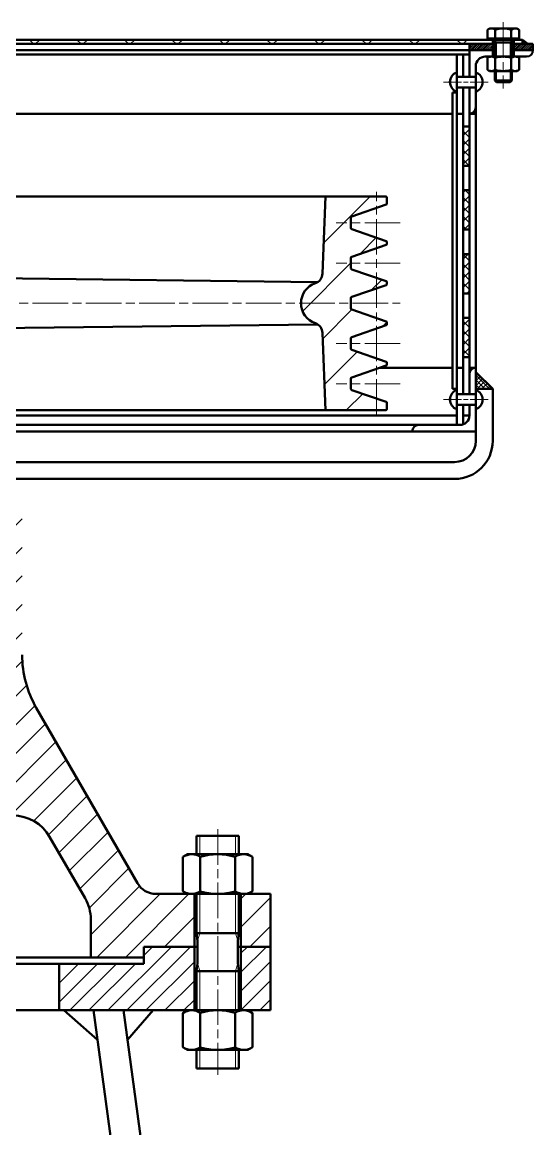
# Model space of a CAD drawing. Header units: millimetres. Extents: x 17368 to 100025, y -24769 to 12950.
# Drawn here: x 65866 to 66107, y 3244 to 3767 of the extents above; entities that cross this region are included whole.
import ezdxf

# ---------------------------------------------------------------- set-up
doc = ezdxf.new("R2010")
doc.units = ezdxf.units.MM
doc.header["$LTSCALE"] = 2.8
doc.linetypes.add('AM_ISO08W050', pattern=[18, 12, -1.5, 3, -1.5])
doc.linetypes.add('AM_ISO08W050x2', pattern=[9, 6, -0.75, 1.5, -0.75])
doc.layers.get('0').update_dxf_attribs({"lineweight": 50})
for name, color, linetype, lineweight in [('AM_0N', 7, 'Continuous', 50), ('AM_4N', 3, 'Continuous', 15), ('AM_7N', 4, 'AM_ISO08W050', 15), ('dim', 7, 'Continuous', 15), ('细实线', 5, 'Continuous', 15)]:
    doc.layers.add(name, color=color, linetype=linetype, lineweight=lineweight)

msp = doc.modelspace()

# ---------------------------------------------------------------- hatches: boundary and pattern name
at = {"layer": 'dim'}
h = msp.add_hatch(dxfattribs=at)
h.set_pattern_fill('ANSI31', color=256, scale=2, style=0)
h.set_pattern_definition([(45, (5719.961, 10573.6006), (-4.49012806, 4.49012806), [])])
h.paths.add_polyline_path([(65467.33134, 3330.41), (65453.33134, 3330.41), (65453.33134, 3300.41), (65467.33134, 3300.41)])
h.paths.add_polyline_path([(65513.33134, 3322.41), (65513.33134, 3330.41), (65489.33134, 3330.41), (65489.33134, 3300.41), (65553.33134, 3300.41), (65553.33134, 3322.41)])
h.paths.add_polyline_path([(65923.33134, 3322.41), (65883.33134, 3322.41), (65883.33134, 3300.41), (65947.33134, 3300.41), (65947.33134, 3330.41), (65923.33134, 3330.41)])
h.paths.add_polyline_path([(65983.33134, 3330.41), (65969.33134, 3330.41), (65969.33134, 3300.41), (65983.33134, 3300.41)])
at = {"layer": '细实线'}
h = msp.add_hatch(dxfattribs=at)
h.set_pattern_fill('ANSI37', color=256, scale=5, style=0)
h.set_pattern_definition([(45, (20532.712, 18944.279), (-11.22532, 11.22532), []), (135, (20532.712, 18944.279), (-11.22532, -11.22532), [])])
h.paths.add_polyline_path([(64827.3313, 3758.91), (64823.18666, 3758.91), (64823.18666, 3756.91), (64827.3313, 3756.91)])
h.paths.add_polyline_path([(64972.3313, 3758.91), (64845.3313, 3758.91), (64837.3313, 3758.91), (64837.3313, 3756.91), (64848.3313, 3756.91), (64888.3313, 3756.91), (64972.3313, 3756.91)])
h.paths.add_polyline_path([(65718.3313, 3758.91), (64972.3313, 3758.91), (64972.3313, 3756.91), (65718.3313, 3756.91)])
h.paths.add_polyline_path([(66102.47594, 3758.91), (66098.3313, 3758.91), (66098.3313, 3756.91), (66102.47594, 3756.91)])
h.paths.add_polyline_path([(66088.3313, 3758.91), (65718.3313, 3758.91), (65718.3313, 3756.91), (66080.3313, 3756.91), (66088.3313, 3756.91)])
h = msp.add_hatch(dxfattribs=at)
h.set_pattern_fill('ANSI31', color=256, scale=0.2, style=0)
h.set_pattern_definition([(45, (20532.71176, 18944.279), (-0.449012806, 0.449012806), [])])
h.paths.add_polyline_path([(66107.3313, 3753.91), (66107.3313, 3756.91), (66098.3313, 3756.91), (66098.3313, 3753.91)])
h.paths.add_polyline_path([(66077.3313, 3756.91), (66077.3313, 3753.91), (66088.3313, 3753.91), (66088.3313, 3756.91)])
h = msp.add_hatch(dxfattribs=at)
h.set_pattern_fill('ANSI37', color=256, scale=0.2, style=0)
h.set_pattern_definition([(135, (110392.95084, 18944.279), (0.449012806, 0.449012806), []), (45, (110392.95084, 18944.279), (0.449012806, -0.449012806), [])])
h.paths.add_polyline_path([(66102.47594, 3758.91), (66104.91854, 3756.91), (66102.47594, 3756.91)])
h = msp.add_hatch(dxfattribs=at)
h.set_pattern_fill('ANSI37', color=256, style=0)
h.set_pattern_definition([(135, (110392.951, 17544.2834), (2.24506403, 2.24506403), []), (45, (110392.951, 17544.2834), (2.24506403, -2.24506403), [])])
h.paths.add_polyline_path([(66077.3313, 3717.91), (66077.3313, 3699.3384), (66074.3313, 3699.3384), (66074.3313, 3717.91)])
h.paths.add_polyline_path([(66077.3313, 3687.767), (66077.3313, 3669.1956), (66074.3313, 3669.1956), (66074.3313, 3687.767)])
h.paths.add_polyline_path([(66074.3313, 3657.6242), (66077.3313, 3657.6242), (66077.3313, 3639.0528), (66074.3313, 3639.0528)])
h.paths.add_polyline_path([(66077.3313, 3608.91), (66074.3313, 3608.91), (66074.3313, 3627.4814), (66077.3313, 3627.4814)])
h = msp.add_hatch(dxfattribs=at)
h.set_pattern_fill('ANSI31', color=256, scale=5, style=0)
h.paths.add_polyline_path([(66009.3313, 3684.91), (66037.8313, 3684.91, -0.414213562), (66038.3313, 3684.41), (66038.3313, 3681.48829, -0.320102524), (66037.99408, 3681.01553), (66021.66852, 3675.39418, 0.320102524), (66021.3313, 3674.92142), (66021.3313, 3669.89858, 0.320102524), (66021.66852, 3669.42582), (66037.99408, 3663.80448, -0.320102524), (66038.3313, 3663.33172), (66038.3313, 3662.48829, -0.320102524), (66037.99408, 3662.01553), (66021.66852, 3656.39418, 0.320102524), (66021.3313, 3655.92142), (66021.3313, 3650.89858, 0.320102524), (66021.66852, 3650.42582), (66037.99408, 3644.80448, -0.320102524), (66038.3313, 3644.33172), (66038.3313, 3643.48829, -0.320102524), (66037.99408, 3643.01553), (66021.66852, 3637.39418, 0.320102524), (66021.3313, 3636.92142), (66021.3313, 3631.89858, 0.320102524), (66021.66852, 3631.42582), (66037.99408, 3625.80448, -0.320102524), (66038.3313, 3625.33172), (66038.3313, 3624.48829, -0.320102524), (66037.99408, 3624.01553), (66021.66852, 3618.39418, 0.320102524), (66021.3313, 3617.92142), (66021.3313, 3612.89858, 0.320102524), (66021.66852, 3612.42582), (66037.99408, 3606.80448, -0.320102524), (66038.3313, 3606.33172), (66038.3313, 3605.48829, -0.320102524), (66037.99408, 3605.01553), (66021.66852, 3599.39418, 0.320102524), (66021.3313, 3598.92142), (66021.3313, 3593.89858, 0.320102524), (66021.66852, 3593.42582), (66037.99408, 3587.80448, -0.320102524), (66038.3313, 3587.33172), (66038.3313, 3584.41, -0.414213562), (66037.8313, 3583.91), (66009.3313, 3583.91), (66007.87127, 3620.4108, 0.310035238), (66004.48728, 3624.94397, -0.715820431), (66004.48728, 3643.87603, 0.310035238), (66007.87127, 3648.4092)])
h = msp.add_hatch(dxfattribs=at)
h.set_pattern_fill('ANSI37', color=256, scale=0.5, style=0)
h.set_pattern_definition([(45, (20532.7118, 17544.2834), (-1.122532015, 1.122532015), []), (135, (20532.7118, 17544.2834), (-1.122532015, -1.122532015), [])])
h.paths.add_polyline_path([(66080.3313, 3593.91), (66088.3313, 3593.91), (66080.3313, 3601.84808)])
h = msp.add_hatch(dxfattribs=at)
h.set_pattern_fill('ANSI31', color=256, scale=3, style=0)
h.set_pattern_definition([(45, (16243.672, 3158.068), (-6.735192, 6.735192), [])])
h.paths.add_polyline_path([(65610.8313, 3461.31, -0.002062205), (65610.83134, 3461.31907), (65610.83134, 3488.50093, -0.002062205), (65610.8313, 3488.51), (65610.8313, 3525.59377), (65610.83134, 3525.59373), (65610.83134, 3539.41), (65599.6313, 3539.41), (65599.3313, 3539.2368), (65599.3313, 3499.91), (65599.3313, 3489.41), (65598.38408, 3487.66), (65598.38408, 3484.41), (65593.3313, 3481.49277), (65588.27852, 3484.41), (65588.27852, 3487.66), (65587.3313, 3489.41), (65587.3313, 3499.91), (65587.3313, 3539.2368), (65587.0313, 3539.41), (65570.79328, 3539.41), (65570.79328, 3468.33447, -0.131652498), (65564.09455, 3443.33447), (65516.21809, 3360.41, -0.267949192), (65507.55783, 3355.41), (65490.68758, 3355.41, -0.006182571), (65490.4997, 3355.41), (65489.33134, 3355.41), (65489.33134, 3330.41), (65513.33134, 3330.41), (65513.33134, 3325.41), (65538.33134, 3325.41), (65538.33134, 3343.35229, -0.131652498), (65541.01083, 3353.35229), (65557.78731, 3382.41, -0.267949192), (65575.10782, 3392.41), (65662.33134, 3392.41), (65662.33134, 3396.41), (65647.13983, 3398.41), (65647.13983, 3404.41), (65662.33134, 3406.41), (65662.33134, 3410.41), (65631.33134, 3410.41, -0.414213562), (65626.33134, 3415.41), (65626.33134, 3422.41), (65611.83134, 3422.41, -0.414213562), (65610.83134, 3423.41), (65610.83134, 3424.49746, -0.001492512), (65610.8313, 3424.51)])
h.paths.add_polyline_path([(65872.56812, 3443.33447, -0.131652498), (65865.86939, 3468.33447), (65865.86939, 3539.41), (65849.3313, 3539.41), (65849.3313, 3504.91), (65849.3313, 3489.41), (65848.38408, 3487.66), (65848.38408, 3484.41), (65843.3313, 3481.49277), (65838.27852, 3484.41), (65838.27852, 3487.66), (65837.3313, 3489.41), (65837.3313, 3504.91), (65837.3313, 3539.41), (65825.83134, 3539.41), (65825.83134, 3423.41, -0.414213562), (65824.83134, 3422.41), (65810.33134, 3422.41), (65810.33134, 3415.41, -0.414213562), (65805.33134, 3410.41), (65774.33134, 3410.41), (65774.33134, 3406.41), (65789.52285, 3404.41), (65789.52285, 3398.41), (65774.33134, 3396.41), (65774.33134, 3392.41), (65861.55486, 3392.41, -0.267949192), (65878.87537, 3382.41), (65895.65185, 3353.35229, -0.131652498), (65898.33134, 3343.35229), (65898.33134, 3325.41), (65923.33134, 3325.41), (65923.33134, 3330.41), (65947.33134, 3330.41), (65947.33134, 3355.41), (65946.12541, 3355.41, -0.003715108), (65946.01251, 3355.41), (65929.10484, 3355.41, -0.267949192), (65920.44459, 3360.41)])
h.paths.add_polyline_path([(65849.3313, 3504.91), (65848.38408, 3503.91), (65848.38408, 3489.41), (65849.3313, 3489.41)], flags=17)
h.paths.add_polyline_path([(65838.27852, 3503.91), (65837.3313, 3504.91), (65837.3313, 3489.41), (65838.27852, 3489.41)], flags=17)
h.paths.add_polyline_path([(65588.27852, 3498.91), (65587.3313, 3499.91), (65587.3313, 3489.41), (65588.27852, 3489.41)], flags=17)
h.paths.add_polyline_path([(65599.3313, 3499.91), (65598.38408, 3498.91), (65598.38408, 3489.41), (65599.3313, 3489.41)], flags=17)
h.paths.add_polyline_path([(65599.3313, 3489.41), (65598.38408, 3489.41), (65598.38408, 3487.66)], flags=17)
h.paths.add_polyline_path([(65588.27852, 3489.41), (65587.3313, 3489.41), (65588.27852, 3487.66)], flags=17)
h.paths.add_polyline_path([(65849.3313, 3489.41), (65848.38408, 3489.41), (65848.38408, 3487.66)], flags=17)
h.paths.add_polyline_path([(65838.27852, 3489.41), (65837.3313, 3489.41), (65838.27852, 3487.66)], flags=17)
h.paths.add_polyline_path([(65467.33134, 3355.41), (65466.16298, 3355.41, -0.006182571), (65465.9751, 3355.41), (65453.33134, 3355.41), (65453.33134, 3330.41), (65467.33134, 3330.41)])
h.paths.add_polyline_path([(65983.33134, 3355.41), (65970.64434, 3355.41, -0.003342473), (65970.54277, 3355.41), (65969.33134, 3355.41), (65969.33134, 3330.41), (65983.33134, 3330.41)])

# ---------------------------------------------------------------- linework, layer by layer
for p, q in [((66037.8313, 3684.91), (65791.2113, 3684.91)), ((66007.87127, 3648.4092), (66009.3313, 3684.91)), ((66021.66852, 3675.39418), (66037.99408, 3681.01553)), ((66038.3313, 3681.48829), (66038.3313, 3684.41)), ((66021.3313, 3669.89858), (66021.3313, 3674.92142)), ((66021.66852, 3669.42582), (66037.99408, 3663.80448)), ((66021.66852, 3656.39418), (66037.99408, 3662.01553)), ((66038.3313, 3662.48829), (66038.3313, 3663.33172)), ((66021.3313, 3650.89858), (66021.3313, 3655.92142)), ((66021.66852, 3650.42582), (66037.99408, 3644.80448)), ((65795.09261, 3646.88255), (66005.62681, 3644.43424)), ((66038.3313, 3643.48829), (66038.3313, 3644.33172)), ((66021.66852, 3637.39418), (66037.99408, 3643.01553)), ((66021.3313, 3631.89858), (66021.3313, 3636.92142)), ((66021.66852, 3631.42582), (66037.99408, 3625.80448)), ((66005.62682, 3624.38576), (65795.09261, 3621.93746)), ((66021.66852, 3618.39418), (66037.99408, 3624.01553)), ((66038.3313, 3624.48829), (66038.3313, 3625.33172)), ((66007.87127, 3620.4108), (66009.3313, 3583.91)), ((66021.3313, 3612.89858), (66021.3313, 3617.92142)), ((66021.66852, 3612.42582), (66037.99408, 3606.80448)), ((66021.66852, 3599.39418), (66037.99408, 3605.01553)), ((66038.3313, 3605.48829), (66038.3313, 3606.33172)), ((66021.3313, 3593.89858), (66021.3313, 3598.92142)), ((66021.66852, 3593.42582), (66037.99408, 3587.80448)), ((66038.3313, 3584.41), (66038.3313, 3587.33172)), ((66037.8313, 3583.91), (65791.2113, 3583.91)), ((65920.44459, 3360.41), (65872.56812, 3443.33447)), ((65895.65185, 3353.35229), (65878.87537, 3382.41)), ((65941.8564, 3372.83566), (65944.06363, 3374.11)), ((65941.8564, 3356.68435), (65941.8564, 3372.83566)), ((65972.59918, 3374.11), (65944.06363, 3374.11)), ((65950.0939, 3356.68435), (65950.0939, 3372.83566)), ((65966.56891, 3356.68435), (65966.56891, 3372.83566)), ((65974.80641, 3372.83566), (65972.59918, 3374.11)), ((65974.80641, 3356.68435), (65974.80641, 3372.83566)), ((65941.8564, 3356.68435), (65944.06363, 3355.41)), ((65974.80641, 3356.68435), (65972.59918, 3355.41)), ((65983.33134, 3355.41), (65929.10484, 3355.41)), ((65972.59918, 3355.41), (65944.06363, 3355.41)), ((65947.3314, 3330.41), (65947.3314, 3355.41)), ((65947.3314, 3330.41), (65947.3314, 3355.41)), ((65969.3314, 3330.41), (65969.3314, 3355.41)), ((65969.3314, 3330.41), (65969.3314, 3355.41)), ((65983.33134, 3355.41), (65983.33134, 3330.41)), ((65898.33134, 3343.35229), (65898.33134, 3325.41)), ((65923.33134, 3330.41), (65923.33134, 3322.41)), ((65923.33134, 3330.41), (65948.8199, 3330.41)), ((65947.3314, 3330.41), (65947.3314, 3300.41)), ((65967.8429, 3330.41), (65983.33134, 3330.41)), ((65969.3314, 3330.41), (65969.3314, 3300.41)), ((65983.33134, 3330.41), (65983.33134, 3300.41)), ((65923.33134, 3325.41), (65765.8313, 3325.41)), ((65765.8313, 3322.41), (65923.33134, 3322.41)), ((65883.33134, 3322.41), (65883.33134, 3300.41)), ((65765.8313, 3300.41), (65983.33134, 3300.41)), ((65901.50973, 3286.53848), (65885.61742, 3300.41)), ((65999.20167, 2570.41), (65899.61742, 3300.41)), ((66013.33134, 2570.41), (65913.74708, 3300.41)), ((65927.74708, 3300.41), (65915.63939, 3286.53848)), ((65941.8564, 3299.13565), (65944.06363, 3300.41)), ((65941.8564, 3299.13565), (65941.8564, 3282.98434)), ((65972.59918, 3300.41), (65944.06363, 3300.41)), ((65950.0939, 3299.13565), (65950.0939, 3282.98434)), ((65966.56891, 3299.13565), (65966.56891, 3282.98434)), ((65974.80641, 3299.13565), (65972.59918, 3300.41)), ((65974.80641, 3299.13565), (65974.80641, 3282.98434)), ((65941.8564, 3282.98434), (65944.06363, 3281.71)), ((65972.59918, 3281.71), (65944.06363, 3281.71)), ((65974.80641, 3282.98434), (65972.59918, 3281.71))]:
    msp.add_line(p, q)
at = {"color": 7}
for p, q in [((66080.3313, 3608.91), (66080.3313, 3593.91)), ((66080.3313, 3593.91), (66080.3313, 3569.41)), ((66080.3313, 3593.91), (66088.3313, 3593.91)), ((66088.3313, 3593.91), (66088.3313, 3569.41)), ((65823.3313, 3559.41), (66070.3313, 3559.41)), ((65849.3313, 3551.41), (66070.3313, 3551.41))]:
    msp.add_line(p, q, dxfattribs=at)
for centre, radius, start, end in [((66037.8313, 3684.41), 0.5, 0, 90), ((66037.8313, 3681.48829), 0.5, 289, 0), ((66021.8313, 3674.92142), 0.5, 109, 180), ((66021.8313, 3669.89858), 0.5, 180, 251), ((66037.8313, 3663.33172), 0.5, 0, 71), ((66037.8313, 3662.48829), 0.5, 289, 0), ((66021.8313, 3655.92142), 0.5, 109, 180), ((66021.8313, 3650.89858), 0.5, 180, 251), ((66002.87526, 3648.60904), 5, 288.8082774, 357.70939), ((66037.8313, 3644.33172), 0.5, 0, 71), ((66007.7113, 3634.41), 10, 108.8082774, 251.1917226), ((66037.8313, 3643.48829), 0.5, 289, 0), ((66021.8313, 3636.92142), 0.5, 109, 180), ((66021.8313, 3631.89858), 0.5, 180, 251), ((66002.87526, 3620.21096), 5, 2.29061, 71.1917226), ((66037.8313, 3625.33172), 0.5, 0, 71), ((66037.8313, 3624.48829), 0.5, 289, 0), ((66021.8313, 3617.92142), 0.5, 109, 180), ((66021.8313, 3612.89858), 0.5, 180, 251), ((66037.8313, 3606.33172), 0.5, 0, 71), ((66037.8313, 3605.48829), 0.5, 289, 0), ((66021.8313, 3598.92142), 0.5, 109, 180), ((66021.8313, 3593.89858), 0.5, 180, 251), ((66037.8313, 3587.33172), 0.5, 0, 71), ((66037.8313, 3584.41), 0.5, 270, 0), ((65915.86939, 3468.33447), 50, 180, 210), ((65861.55486, 3372.41), 20, 30, 90), ((65946.06911, 3366.51317), 7.59741, 58.0108185, 123.6756897), ((65958.33141, 3344.11), 30, 74.0628204, 105.9371796), ((65970.5937, 3366.51317), 7.59741, 56.3243103, 121.9891815), ((65929.10484, 3365.41), 10, 210, 270), ((65946.06911, 3363.00683), 7.59741, 236.3243103, 302.4802132), ((65958.33141, 3385.41), 30, 254.0628052, 285.9371853), ((65970.5937, 3363.00683), 7.59741, 238.0108032, 303.6756935), ((65878.33134, 3343.35229), 20, 0, 30), ((65946.06911, 3292.81317), 7.59741, 57.5197868, 123.6756897), ((65958.33141, 3270.41), 30, 74.0628147, 105.9371948), ((65970.5937, 3292.81317), 7.59741, 56.3243065, 121.9891968), ((65946.06911, 3289.30684), 7.59741, 236.3243103, 301.9891815), ((65958.33141, 3311.71), 30, 254.0628204, 285.9371796), ((65970.5937, 3289.30684), 7.59741, 238.0108185, 303.6756897)]:
    msp.add_arc(centre, radius, start, end)
for radius in [10, 18]:
    msp.add_arc((66070.3313, 3569.41), radius, 270, 0, dxfattribs=at)
at = {"layer": 'AM_0N', "extrusion": (0.5, -0.866025, 0)}
for p, q in [((66085.8238, 3763.62832), (66086.8313, 3764.21)), ((66085.8238, 3750.32832), (66086.8313, 3750.91)), ((66100.8388, 3744.69168), (66099.8313, 3744.11))]:
    msp.add_line(p, q, dxfattribs=at)
at = {"layer": 'AM_0N', "extrusion": (-1.83691e-16, -1, 0)}
for p, q in [((66099.8313, 3764.21), (66086.8313, 3764.21)), ((66085.8238, 3759.51), (66087.5313, 3759.51)), ((66087.5313, 3759.51), (66099.1313, 3759.51)), ((66099.1313, 3759.51), (66100.8388, 3759.51)), ((66089.3313, 3758.91), (66087.5313, 3758.91)), ((66097.3313, 3758.91), (66089.3313, 3758.91)), ((66089.3313, 3757.66), (66097.3313, 3757.66)), ((66099.1313, 3758.91), (66097.3313, 3758.91)), ((66099.8313, 3750.91), (66086.8313, 3750.91)), ((66099.8313, 3744.11), (66086.8313, 3744.11)), ((66089.3313, 3739.67681), (66097.3313, 3739.67681)), ((66090.09811, 3738.91), (66096.56449, 3738.91))]:
    msp.add_line(p, q, dxfattribs=at)
at = {"layer": 'AM_0N', "extrusion": (-0.5, -0.866025, 0)}
for p, q in [((66100.8388, 3763.62832), (66099.8313, 3764.21)), ((66100.8388, 3750.32832), (66099.8313, 3750.91)), ((66085.8238, 3744.69168), (66086.8313, 3744.11))]:
    msp.add_line(p, q, dxfattribs=at)
at = {"layer": 'AM_0N', "extrusion": (1, -1.83691e-16, 0)}
for p, q in [((66085.8238, 3763.62832), (66085.8238, 3759.51)), ((66087.5313, 3759.51), (66087.5313, 3758.91)), ((66089.57658, 3763.62832), (66089.57658, 3759.51)), ((66097.08602, 3763.62832), (66097.08602, 3759.51)), ((66099.1313, 3759.51), (66099.1313, 3758.91)), ((66100.8388, 3763.62832), (66100.8388, 3759.51)), ((66089.3313, 3757.66), (66089.3313, 3758.91)), ((66089.3313, 3757.66), (66089.3313, 3750.91)), ((66097.3313, 3757.66), (66097.3313, 3758.91)), ((66097.3313, 3757.66), (66097.3313, 3750.91)), ((66085.8238, 3750.32832), (66085.8238, 3744.69168)), ((66089.57755, 3750.32832), (66089.57755, 3744.69168)), ((66097.08505, 3750.32832), (66097.08505, 3744.69168)), ((66100.8388, 3750.32832), (66100.8388, 3744.69168)), ((66089.3313, 3744.11), (66089.3313, 3739.67681)), ((66097.3313, 3744.11), (66097.3313, 3739.67681))]:
    msp.add_line(p, q, dxfattribs=at)
at = {"layer": 'AM_0N', "extrusion": (0, -1, 0)}
for p, q in [((66089.3313, 3753.91), (64836.3313, 3753.91)), ((66089.3313, 3756.91), (66077.3313, 3756.91)), ((66089.3313, 3753.91), (66077.3313, 3753.91)), ((66107.3313, 3756.91), (66097.3313, 3756.91)), ((66107.3313, 3753.91), (66097.3313, 3753.91)), ((66107.3313, 3753.91), (66097.3313, 3753.91)), ((66084.8313, 3750.91), (66104.3313, 3750.91))]:
    msp.add_line(p, q, dxfattribs=at)
at = {"layer": 'AM_0N'}
for p, q in [((66102.47594, 3758.91), (64845.3313, 3758.91)), ((66080.3313, 3756.91), (64845.3313, 3756.91)), ((66080.3313, 3753.91), (64845.3313, 3753.91)), ((66077.3313, 3756.91), (66077.3313, 3753.91)), ((66077.3313, 3753.91), (66077.3313, 3741.41)), ((66088.3313, 3758.91), (66088.3313, 3753.91)), ((66088.3313, 3753.91), (66088.3313, 3750.91)), ((66098.3313, 3758.91), (66098.3313, 3753.91)), ((66098.3313, 3753.91), (66098.3313, 3750.91)), ((66102.47594, 3758.91), (66102.47594, 3756.91)), ((66102.47594, 3758.91), (66104.91854, 3756.91)), ((66107.3313, 3756.91), (66107.3313, 3753.91)), ((64848.3313, 3751.91), (66077.3313, 3751.91)), ((66071.3313, 3751.91), (66071.3313, 3721.26838)), ((66074.3313, 3751.91), (66074.3313, 3741.41)), ((66069.3313, 3733.91), (66069.3313, 3721.26838)), ((66071.3313, 3733.91), (66069.3313, 3733.91)), ((66074.3313, 3736.41), (66074.3313, 3721.26838)), ((66077.3313, 3736.41), (66077.3313, 3721.26838)), ((66069.3313, 3723.91), (65754.8313, 3723.91)), ((66074.3313, 3723.91), (66071.3313, 3723.91)), ((66080.3313, 3723.91), (66077.3313, 3723.91)), ((66080.3313, 3726.91), (66080.3313, 3721.26838)), ((66069.3313, 3721.26838), (66069.3313, 3593.91)), ((66071.3313, 3721.26838), (66071.3313, 3576.91)), ((66074.3313, 3721.26838), (66074.3313, 3591.41)), ((66077.3313, 3717.91), (66074.3313, 3717.91)), ((66077.3313, 3721.26838), (66077.3313, 3591.41)), ((66080.3313, 3721.26838), (66080.3313, 3603.91)), ((66077.3313, 3699.3384), (66074.3313, 3699.3384)), ((66077.3313, 3687.767), (66074.3313, 3687.767)), ((66077.3313, 3669.1956), (66074.3313, 3669.1956)), ((66077.3313, 3657.6242), (66074.3313, 3657.6242)), ((66077.3313, 3639.0528), (66074.3313, 3639.0528)), ((66077.3313, 3627.4814), (66074.3313, 3627.4814)), ((66077.3313, 3608.91), (66074.3313, 3608.91)), ((66069.3313, 3603.91), (66034.78341, 3603.91)), ((66074.3313, 3603.91), (66071.3313, 3603.91)), ((66080.3313, 3603.91), (66077.3313, 3603.91)), ((66088.3313, 3593.91), (66080.3313, 3601.84808)), ((66071.3313, 3593.91), (66069.3313, 3593.91)), ((66074.3313, 3586.41), (66074.3313, 3577.16736)), ((66077.3313, 3586.41), (66077.3313, 3581.41)), ((65791.1113, 3581.41), (66071.3313, 3581.41)), ((66074.3313, 3581.41), (66077.3313, 3581.41)), ((66072.8313, 3576.91), (65790.9313, 3576.91)), ((66080.3313, 3573.91), (65014.3313, 3573.91))]:
    msp.add_line(p, q, dxfattribs=at)
at = {"layer": 'AM_0N', "extrusion": (1, 0, 0)}
for p, q in [((66077.3313, 3756.91), (66077.3313, 3753.91)), ((66077.3313, 3753.91), (66077.3313, 3741.41)), ((66071.3313, 3743.455), (66071.3313, 3741.41)), ((66080.3313, 3726.91), (66080.3313, 3746.41)), ((66080.3313, 3743.455), (66080.3313, 3741.41)), ((66071.3313, 3741.41), (66071.3313, 3736.41)), ((66080.3313, 3741.41), (66080.3313, 3736.41)), ((66071.3313, 3736.41), (66071.3313, 3734.365)), ((66077.3313, 3736.41), (66077.3313, 3723.91)), ((66080.3313, 3736.41), (66080.3313, 3734.365)), ((66071.3313, 3593.455), (66071.3313, 3591.41)), ((66080.3313, 3593.455), (66080.3313, 3591.41)), ((66071.3313, 3591.41), (66071.3313, 3586.41)), ((66071.3313, 3586.41), (66071.3313, 3584.365)), ((66080.3313, 3591.41), (66080.3313, 3586.41)), ((66080.3313, 3586.41), (66080.3313, 3584.365)), ((65948.3314, 3382.91), (65948.3314, 3374.11)), ((65968.3314, 3382.91), (65968.3314, 3374.11)), ((65948.3314, 3355.41), (65948.3314, 3336.91)), ((65968.3314, 3355.41), (65968.3314, 3336.91)), ((65948.8199, 3333.16), (65948.8199, 3322.66)), ((65967.8429, 3333.16), (65967.8429, 3322.66)), ((65948.3314, 3318.91), (65948.3314, 3300.41)), ((65968.3314, 3318.91), (65968.3314, 3300.41)), ((65948.3314, 3281.71), (65948.3314, 3272.91)), ((65968.3314, 3281.71), (65968.3314, 3272.91))]:
    msp.add_line(p, q, dxfattribs=at)
at = {"layer": 'AM_0N', "extrusion": (0, 1, 0)}
for p, q in [((66080.3313, 3741.41), (66071.3313, 3741.41)), ((66080.3313, 3736.41), (66071.3313, 3736.41)), ((66080.3313, 3591.41), (66071.3313, 3591.41)), ((66080.3313, 3586.41), (66071.3313, 3586.41)), ((66072.8313, 3576.91), (66053.3313, 3576.91)), ((66050.3313, 3573.91), (66080.3313, 3573.91)), ((65968.3314, 3382.91), (65948.3314, 3382.91)), ((65949.86503, 3382.91), (65948.3314, 3382.91)), ((65949.86503, 3382.91), (65966.79778, 3382.91)), ((65966.79778, 3382.91), (65968.3314, 3382.91)), ((65968.3314, 3336.91), (65948.3314, 3336.91)), ((65968.3314, 3318.91), (65948.3314, 3318.91)), ((65968.3314, 3272.91), (65948.3314, 3272.91)), ((65948.3314, 3272.91), (65949.86503, 3272.91)), ((65966.79778, 3272.91), (65949.86503, 3272.91)), ((65968.3314, 3272.91), (65966.79778, 3272.91))]:
    msp.add_line(p, q, dxfattribs=at)
at = {"layer": 'AM_0N', "extrusion": (-0.707107, -0.707107, 0)}
msp.add_line((66090.09811, 3738.91), (66089.3313, 3739.67681), dxfattribs=at)
at = {"layer": 'AM_0N', "extrusion": (0.707107, -0.707107, 0)}
msp.add_line((66097.3313, 3739.67681), (66096.56449, 3738.91), dxfattribs=at)
at = {"layer": 'AM_0N', "extrusion": (-1, 0, 0)}
for p, q in [((66080.3313, 3573.91), (66080.3313, 3603.91)), ((66077.3313, 3600.91), (66077.3313, 3591.41)), ((66077.3313, 3586.41), (66077.3313, 3581.41))]:
    msp.add_line(p, q, dxfattribs=at)
at = {"layer": 'AM_0N', "extrusion": (0.991622, 0.129175, 0)}
for p, q in [((65948.3314, 3336.91), (65948.8199, 3333.16)), ((65967.8429, 3322.66), (65968.3314, 3318.91))]:
    msp.add_line(p, q, dxfattribs=at)
at = {"layer": 'AM_0N', "extrusion": (0.991622, -0.129175, 0)}
for p, q in [((65968.3314, 3336.91), (65967.8429, 3333.16)), ((65948.8199, 3322.66), (65948.3314, 3318.91))]:
    msp.add_line(p, q, dxfattribs=at)
at = {"layer": 'AM_0N'}
for centre, radius, start, end in [((66087.70019, 3760.89273), 3.31727, 55.5531276, 115.5531276), ((66093.3313, 3751.80087), 12.40913, 72.387526, 107.612474), ((66098.96241, 3760.89273), 3.31727, 64.4468724, 124.4468724), ((66104.3313, 3753.91), 3, 270, 0), ((66084.8313, 3746.41), 4.5, 90, 180), ((66087.70068, 3747.59116), 3.31884, 55.5615306, 115.5615306), ((66093.3313, 3738.50715), 12.40285, 72.3830312, 107.6169688), ((66098.96193, 3747.59116), 3.31884, 64.4384694, 124.4384694), ((66072.95896, 3738.91), 4.82766, 109.7035147, 250.2964853), ((66078.70364, 3738.91), 4.82766, 289.7035147, 70.2964853), ((66087.70068, 3747.42884), 3.31884, 244.4384694, 304.4384694), ((66093.3313, 3756.51285), 12.40285, 252.3830312, 287.6169688), ((66098.96193, 3747.42884), 3.31884, 235.5615306, 295.5615306), ((66077.3313, 3726.91), 3, 270, 0), ((66080.3313, 3600.91), 3, 90, 180), ((66072.95896, 3588.91), 4.82766, 109.7035147, 250.2964853), ((66078.70364, 3588.91), 4.82766, 289.7035147, 70.2964853), ((66072.8313, 3581.41), 4.5, 270, 0), ((66053.3313, 3573.91), 3, 90, 180)]:
    msp.add_arc(centre, radius, start, end, dxfattribs=at)
at = {"layer": 'AM_4N', "extrusion": (-0.852394, -0.522901, 0)}
msp.add_line((66090.09811, 3757.66), (66089.3313, 3758.91), dxfattribs=at)
at = {"layer": 'AM_4N', "extrusion": (1, -1.83691e-16, 0)}
for p, q in [((66090.09811, 3757.66), (66090.09811, 3750.91)), ((66096.56449, 3757.66), (66096.56449, 3750.91)), ((66090.09811, 3744.11), (66090.09811, 3738.91)), ((66096.56449, 3744.11), (66096.56449, 3738.91))]:
    msp.add_line(p, q, dxfattribs=at)
at = {"layer": 'AM_4N', "extrusion": (-0.852394, 0.522901, 0)}
msp.add_line((66096.56449, 3757.66), (66097.3313, 3758.91), dxfattribs=at)
at = {"layer": 'AM_4N', "extrusion": (1, 0, 0)}
for p, q in [((65949.86503, 3382.91), (65949.86503, 3374.11)), ((65966.79778, 3382.91), (65966.79778, 3374.11)), ((65949.86503, 3355.41), (65949.86503, 3336.91)), ((65966.79778, 3355.41), (65966.79778, 3336.91)), ((65949.86503, 3318.91), (65949.86503, 3300.41)), ((65966.79778, 3318.91), (65966.79778, 3300.41)), ((65949.86503, 3281.71), (65949.86503, 3272.91)), ((65966.79778, 3281.71), (65966.79778, 3272.91))]:
    msp.add_line(p, q, dxfattribs=at)
at = {"layer": 'AM_4N'}
for p, q in [((65949.86503, 3336.91), (65948.8199, 3333.16)), ((65966.79778, 3336.91), (65967.8429, 3333.16)), ((65948.8199, 3322.66), (65949.86503, 3318.91)), ((65967.8429, 3322.66), (65966.79778, 3318.91))]:
    msp.add_line(p, q, dxfattribs=at)
at = {"layer": 'AM_7N', "linetype": 'AM_ISO08W050x2', "extrusion": (1, -1.83691e-16, 0)}
msp.add_line((66093.3313, 3767.21), (66093.3313, 3735.91), dxfattribs=at)
at = {"layer": 'AM_7N', "linetype": 'AM_ISO08W050x2', "ltscale": 0.5, "extrusion": (0, 1, 0)}
for p, q in [((66065.1313, 3738.91), (66086.5313, 3738.91)), ((66065.1313, 3588.91), (66086.5313, 3588.91))]:
    msp.add_line(p, q, dxfattribs=at)
at = {"layer": 'AM_7N', "linetype": 'AM_ISO08W050x2'}
for p, q in [((66033.3313, 3581.8), (66033.3313, 3687.02)), ((66044.6113, 3672.41), (66014.4101, 3672.41)), ((66044.6113, 3653.41), (66014.4101, 3653.41)), ((65392.0513, 3634.41), (66044.6113, 3634.41)), ((66044.6113, 3615.41), (66014.4101, 3615.41)), ((66044.6113, 3596.41), (66014.4101, 3596.41))]:
    msp.add_line(p, q, dxfattribs=at)
at = {"layer": 'AM_7N', "linetype": 'AM_ISO08W050x2', "extrusion": (1, 0, 0)}
msp.add_line((65958.3314, 3385.91), (65958.3314, 3269.91), dxfattribs=at)

doc.saveas('drawing.dxf')
